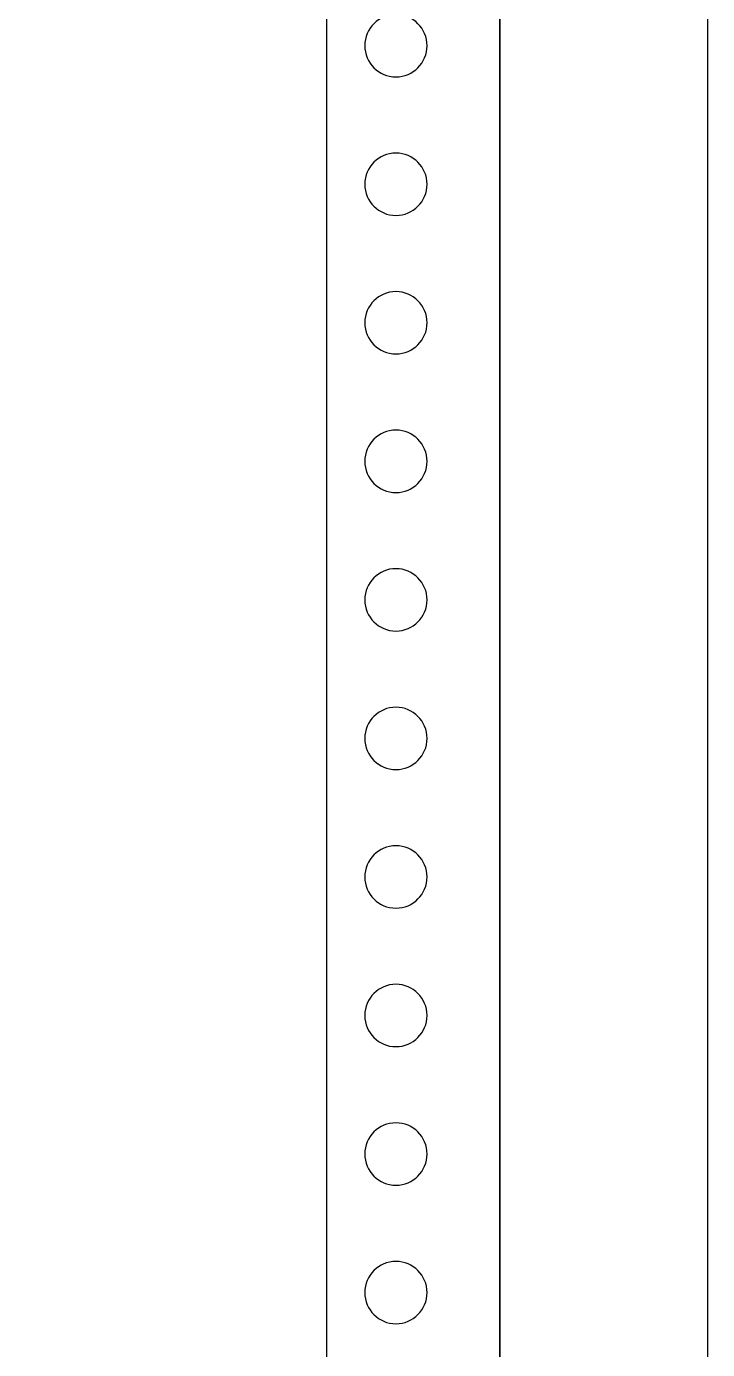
# Model space of a CAD drawing. Extents: x 1398224 to 1398824, y 413730 to 415330.
# Drawn here: x 1398725.9 to 1398824.3, y 414337.2 to 414528.2 of the extents above; entities that cross this region are included whole.
import ezdxf

# ---------------------------------------------------------------- set-up
doc = ezdxf.new("R2010")
doc.units = 0
doc.header["$MEASUREMENT"] = 0
doc.layers.add('LY-JS-BJ', color=7, linetype='Continuous')
doc.layers.add('布置图', color=20, linetype='Continuous')

# ---------------------------------------------------------------- blocks, each defined once
blk = doc.blocks.new('*U19')
at = {"layer": 'LY-JS-BJ', "color": 6}
blk.add_circle((0, 0), 4.5, dxfattribs=at)
blk = doc.blocks.new('*U20')
at = {"layer": 'LY-JS-BJ', "color": 0, "linetype": 'ByBlock', "lineweight": -2, "transparency": 16777216}
for p in [(0, -680), (0, -700), (0, -720), (0, -740), (0, -760), (0, -780), (0, -800), (0, -820), (0, -840), (0, -860)]:
    blk.add_blockref('*U19', p, dxfattribs=at)

msp = doc.modelspace()

# ---------------------------------------------------------------- linework, layer by layer
at = {"layer": 'LY-JS-BJ', "color": 6, "ltscale": 50}
msp.add_lwpolyline([(1398794.28, 415275.39), (1398794.28, 413730.39)], dxfattribs=at)
at = {"layer": 'LY-JS-BJ', "color": 6, "lineweight": -3}
msp.add_lwpolyline([(1398769.28, 415215.39), (1398769.28, 413815.39), (1398794.28, 413815.39), (1398794.28, 415215.39)], close=True, dxfattribs=at)
at = {"layer": '布置图', "ltscale": 50}
msp.add_lwpolyline([(1398224.28, 415330.39), (1398824.28, 415330.39), (1398824.28, 413730.39), (1398224.28, 413730.39)], close=True, dxfattribs=at)

# ---------------------------------------------------------------- block references
at = {"layer": 'LY-JS-BJ', "color": 6, "lineweight": -3, "xscale": -1}
msp.add_blockref('*U20', (1398779.28, 415205.39), dxfattribs=at)

doc.saveas('drawing.dxf')
